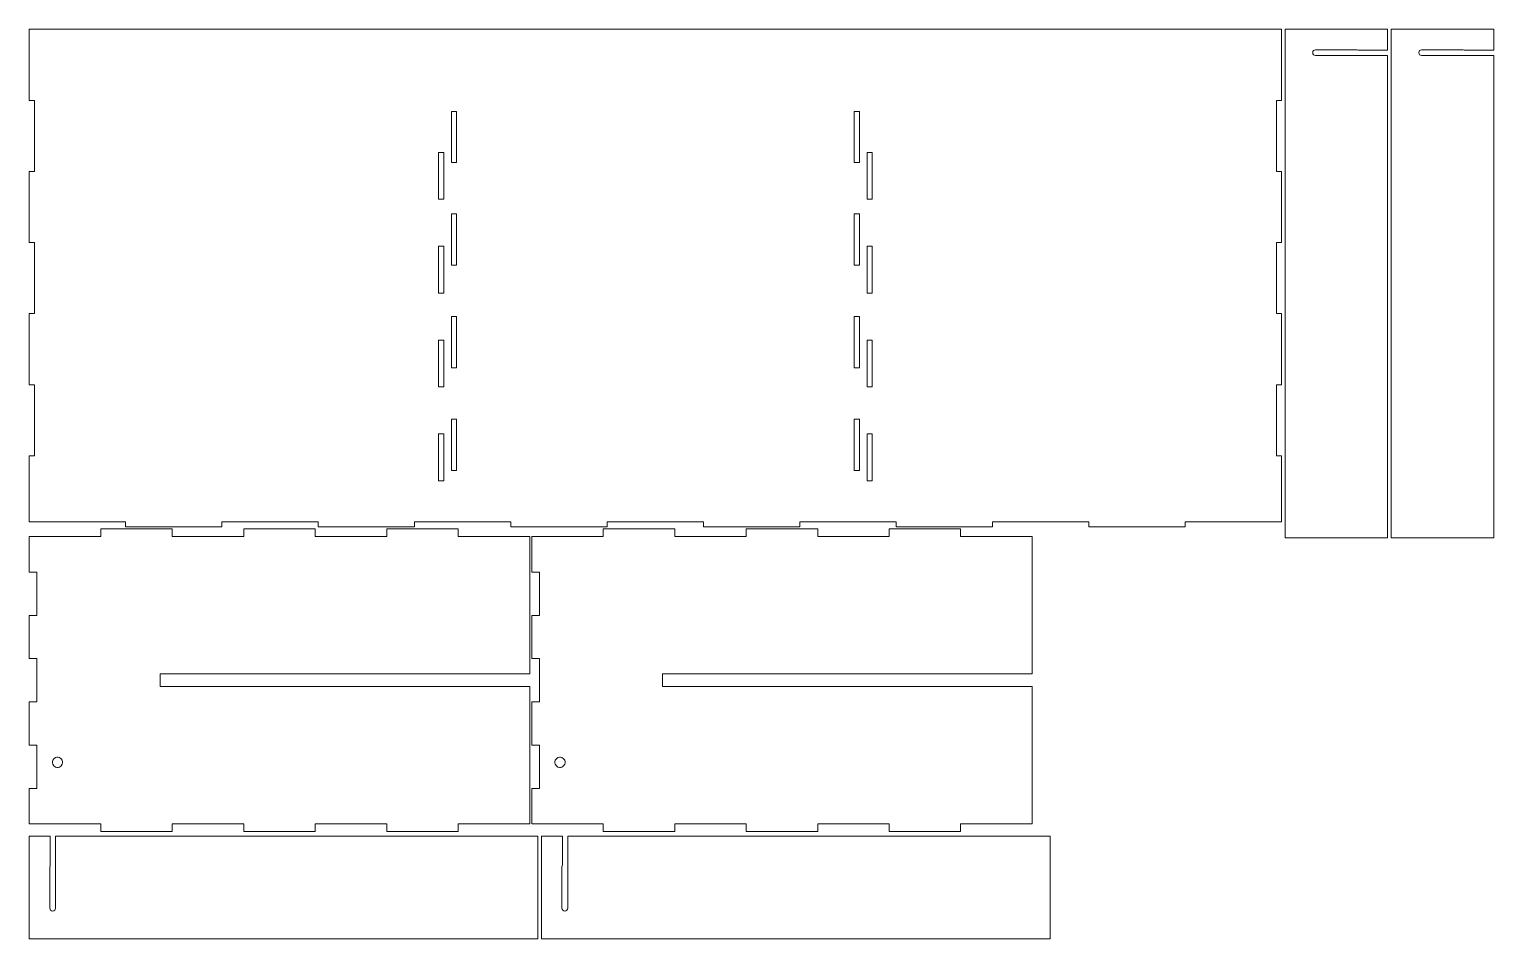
# Model space of a CAD drawing. Header units: inches. Extents: x 0.1 to 35.8, y -22.2 to -0.1.
import ezdxf

# ---------------------------------------------------------------- set-up
doc = ezdxf.new("R2010")
doc.units = ezdxf.units.IN
doc.header["$MEASUREMENT"] = 0
doc.layers.add('Layer 1', color=7, linetype='Continuous')

# ---------------------------------------------------------------- blocks, each defined once
blk = doc.blocks.new('block 2')
at = {"layer": 'Layer 1', "lineweight": 0}
blk.add_lwpolyline([(0.208, -1.815), (0.083, -1.815), (0.083, -0.083), (30.583, -0.083), (30.583, -1.815), (30.458, -1.815), (30.458, -3.548), (30.583, -3.548), (30.583, -5.28), (30.458, -5.28), (30.458, -7.012), (30.583, -7.012), (30.583, -8.744), (30.458, -8.744), (30.458, -10.476), (30.583, -10.476), (30.583, -12.083), (28.237, -12.083), (28.237, -12.208), (25.891, -12.208), (25.891, -12.083), (23.545, -12.083), (23.545, -12.208), (21.198, -12.208), (21.198, -12.083), (18.852, -12.083), (18.852, -12.208), (16.506, -12.208), (16.506, -12.083), (14.16, -12.083), (14.16, -12.208), (11.814, -12.208), (11.814, -12.083), (9.468, -12.083), (9.468, -12.208), (7.121, -12.208), (7.121, -12.083), (4.775, -12.083), (4.775, -12.208), (2.429, -12.208), (2.429, -12.083), (0.083, -12.083), (0.083, -10.476), (0.208, -10.476), (0.208, -8.744), (0.083, -8.744), (0.083, -7.012), (0.208, -7.012), (0.208, -5.28), (0.083, -5.28), (0.083, -3.548), (0.208, -3.548), (0.208, -1.815)], dxfattribs=at)
blk = doc.blocks.new('block 3')
at = {"layer": 'Layer 1', "lineweight": 0}
blk.add_lwpolyline([(10.364, -2.083), (10.364, -3.333), (10.489, -3.333), (10.489, -2.083), (10.364, -2.083)], dxfattribs=at)
blk = doc.blocks.new('block 4')
at = {"layer": 'Layer 1', "lineweight": 0}
blk.add_lwpolyline([(10.052, -5.369), (10.052, -6.512), (10.177, -6.512), (10.177, -5.369), (10.052, -5.369)], dxfattribs=at)
blk = doc.blocks.new('block 5')
at = {"layer": 'Layer 1', "lineweight": 0}
blk.add_lwpolyline([(10.052, -7.655), (10.052, -8.798), (10.177, -8.798), (10.177, -7.655), (10.052, -7.655)], dxfattribs=at)
blk = doc.blocks.new('block 6')
at = {"layer": 'Layer 1', "lineweight": 0}
blk.add_lwpolyline([(10.052, -9.94), (10.052, -11.083), (10.177, -11.083), (10.177, -9.94), (10.052, -9.94)], dxfattribs=at)
blk = doc.blocks.new('block 7')
at = {"layer": 'Layer 1', "lineweight": 0}
blk.add_lwpolyline([(20.177, -7.083), (20.177, -8.333), (20.302, -8.333), (20.302, -7.083), (20.177, -7.083)], dxfattribs=at)
blk = doc.blocks.new('block 8')
at = {"layer": 'Layer 1', "lineweight": 0}
blk.add_lwpolyline([(20.177, -4.583), (20.177, -5.833), (20.302, -5.833), (20.302, -4.583), (20.177, -4.583)], dxfattribs=at)
blk = doc.blocks.new('block 9')
at = {"layer": 'Layer 1', "lineweight": 0}
blk.add_lwpolyline([(20.489, -3.083), (20.489, -4.226), (20.614, -4.226), (20.614, -3.083), (20.489, -3.083)], dxfattribs=at)
blk = doc.blocks.new('block 10')
at = {"layer": 'Layer 1', "lineweight": 0}
blk.add_lwpolyline([(20.177, -9.583), (20.177, -10.833), (20.302, -10.833), (20.302, -9.583), (20.177, -9.583)], dxfattribs=at)
blk = doc.blocks.new('block 11')
at = {"layer": 'Layer 1', "lineweight": 0}
blk.add_lwpolyline([(20.489, -9.94), (20.489, -11.083), (20.614, -11.083), (20.614, -9.94), (20.489, -9.94)], dxfattribs=at)
blk = doc.blocks.new('block 12')
at = {"layer": 'Layer 1', "lineweight": 0}
blk.add_lwpolyline([(20.489, -7.655), (20.489, -8.798), (20.614, -8.798), (20.614, -7.655), (20.489, -7.655)], dxfattribs=at)
blk = doc.blocks.new('block 13')
at = {"layer": 'Layer 1', "lineweight": 0}
blk.add_lwpolyline([(20.489, -5.369), (20.489, -6.512), (20.614, -6.512), (20.614, -5.369), (20.489, -5.369)], dxfattribs=at)
blk = doc.blocks.new('block 14')
at = {"layer": 'Layer 1', "lineweight": 0}
blk.add_lwpolyline([(20.177, -2.083), (20.177, -3.333), (20.302, -3.333), (20.302, -2.083), (20.177, -2.083)], dxfattribs=at)
blk = doc.blocks.new('block 15')
at = {"layer": 'Layer 1', "lineweight": 0}
blk.add_lwpolyline([(10.364, -9.583), (10.364, -10.833), (10.489, -10.833), (10.489, -9.583), (10.364, -9.583)], dxfattribs=at)
blk = doc.blocks.new('block 16')
at = {"layer": 'Layer 1', "lineweight": 0}
blk.add_lwpolyline([(10.052, -3.083), (10.052, -4.226), (10.177, -4.226), (10.177, -3.083), (10.052, -3.083)], dxfattribs=at)
blk = doc.blocks.new('block 17')
at = {"layer": 'Layer 1', "lineweight": 0}
blk.add_lwpolyline([(10.364, -4.583), (10.364, -5.833), (10.489, -5.833), (10.489, -4.583), (10.364, -4.583)], dxfattribs=at)
blk = doc.blocks.new('block 18')
at = {"layer": 'Layer 1', "lineweight": 0}
blk.add_lwpolyline([(10.364, -7.083), (10.364, -8.333), (10.489, -8.333), (10.489, -7.083), (10.364, -7.083)], dxfattribs=at)
blk = doc.blocks.new('block 19')
at = {"layer": 'Layer 1', "lineweight": 0}
blk.add_lwpolyline([(12.271, -19.446), (10.529, -19.446), (10.529, -19.633), (8.788, -19.633), (8.788, -19.446), (7.047, -19.446), (7.047, -19.633), (5.306, -19.633), (5.306, -19.446), (3.565, -19.446), (3.565, -19.633), (1.825, -19.633), (1.825, -19.446), (0.083, -19.446), (0.083, -18.58), (0.271, -18.58), (0.271, -17.526), (0.083, -17.526), (0.083, -16.473), (0.271, -16.473), (0.271, -15.419), (0.083, -15.419), (0.083, -14.365), (0.271, -14.365), (0.271, -13.312), (0.083, -13.312), (0.083, -12.446), (1.825, -12.446), (1.825, -12.258), (3.565, -12.258), (3.565, -12.446), (5.306, -12.446), (5.306, -12.258), (7.047, -12.258), (7.047, -12.446), (8.788, -12.446), (8.788, -12.258), (10.529, -12.258), (10.529, -12.446), (12.271, -12.446), (12.271, -15.79), (3.271, -15.79), (3.271, -16.102), (12.271, -16.102), (12.271, -19.446)], dxfattribs=at)
blk = doc.blocks.new('block 20')
at = {"layer": 'Layer 1', "lineweight": 0}
blk.add_lwpolyline([(0.771, -17.821), (0.758, -17.821), (0.722, -17.831), (0.682, -17.857), (0.655, -17.897), (0.646, -17.934), (0.646, -17.946), (0.646, -17.958), (0.655, -17.994), (0.682, -18.034), (0.722, -18.061), (0.758, -18.071), (0.771, -18.071), (0.783, -18.071), (0.819, -18.061), (0.859, -18.034), (0.886, -17.994), (0.896, -17.958), (0.896, -17.946), (0.896, -17.934), (0.886, -17.897), (0.859, -17.857), (0.819, -17.831), (0.783, -17.821), (0.771, -17.821)], dxfattribs=at)
blk = doc.blocks.new('block 21')
at = {"layer": 'Layer 1', "lineweight": 0}
blk.add_lwpolyline([(24.508, -19.446), (22.767, -19.446), (22.767, -19.633), (21.026, -19.633), (21.026, -19.446), (19.285, -19.446), (19.285, -19.633), (17.544, -19.633), (17.544, -19.446), (15.803, -19.446), (15.803, -19.633), (14.062, -19.633), (14.062, -19.446), (12.32, -19.446), (12.32, -18.58), (12.508, -18.58), (12.508, -17.526), (12.32, -17.526), (12.32, -16.473), (12.508, -16.473), (12.508, -15.419), (12.32, -15.419), (12.32, -14.365), (12.508, -14.365), (12.508, -13.312), (12.32, -13.312), (12.32, -12.446), (14.062, -12.446), (14.062, -12.258), (15.803, -12.258), (15.803, -12.446), (17.544, -12.446), (17.544, -12.258), (19.285, -12.258), (19.285, -12.446), (21.026, -12.446), (21.026, -12.258), (22.767, -12.258), (22.767, -12.446), (24.508, -12.446), (24.508, -15.79), (15.508, -15.79), (15.508, -16.102), (24.508, -16.102), (24.508, -19.446)], dxfattribs=at)
blk = doc.blocks.new('block 22')
at = {"layer": 'Layer 1', "lineweight": 0}
blk.add_lwpolyline([(13.008, -17.821), (12.996, -17.821), (12.959, -17.831), (12.92, -17.857), (12.893, -17.897), (12.883, -17.934), (12.883, -17.946), (12.883, -17.958), (12.893, -17.994), (12.92, -18.034), (12.959, -18.061), (12.996, -18.071), (13.008, -18.071), (13.02, -18.071), (13.057, -18.061), (13.096, -18.034), (13.123, -17.994), (13.133, -17.958), (13.133, -17.946), (13.133, -17.934), (13.123, -17.897), (13.096, -17.857), (13.057, -17.831), (13.02, -17.821), (13.008, -17.821)], dxfattribs=at)
blk = doc.blocks.new('block 24')
at = {"layer": 'Layer 1', "lineweight": 0}
blk.add_lwpolyline([(30.667, -12.473), (33.167, -12.473)], dxfattribs=at)
blk = doc.blocks.new('block 25')
at = {"layer": 'Layer 1', "lineweight": 0}
blk.add_lwpolyline([(30.667, -0.083), (30.667, -12.473)], dxfattribs=at)
blk = doc.blocks.new('block 26')
at = {"layer": 'Layer 1', "lineweight": 0}
blk.add_lwpolyline([(30.667, -0.083), (33.167, -0.083)], dxfattribs=at)
blk = doc.blocks.new('block 27')
at = {"layer": 'Layer 1', "lineweight": 0}
blk.add_lwpolyline([(33.167, -0.593), (33.167, -0.083)], dxfattribs=at)
blk = doc.blocks.new('block 28')
at = {"layer": 'Layer 1', "lineweight": 0}
blk.add_lwpolyline([(33.167, -0.593), (32.471, -0.593)], dxfattribs=at)
blk = doc.blocks.new('block 29')
at = {"layer": 'Layer 1', "lineweight": 0}
blk.add_lwpolyline([(32.422, -0.583), (31.412, -0.583)], dxfattribs=at)
blk = doc.blocks.new('block 30')
at = {"layer": 'Layer 1', "lineweight": 0}
blk.add_lwpolyline([(31.412, -0.723), (33.167, -0.723)], dxfattribs=at)
blk = doc.blocks.new('block 31')
at = {"layer": 'Layer 1', "lineweight": 0}
blk.add_lwpolyline([(33.167, -0.723), (33.167, -12.473)], dxfattribs=at)
blk = doc.blocks.new('block 32')
at = {"layer": 'Layer 1', "lineweight": 0}
blk.add_open_spline([(32.422, -0.583), (32.437, -0.59), (32.454, -0.593), (32.471, -0.593)], degree=3, dxfattribs=at)
blk = doc.blocks.new('block 33')
at = {"layer": 'Layer 1', "lineweight": 0}
blk.add_open_spline([(31.412, -0.583), (31.373, -0.583), (31.342, -0.615), (31.342, -0.653), (31.342, -0.692), (31.373, -0.723), (31.412, -0.723)], degree=3, knots=[0, 0, 0, 0, 1, 1, 1, 2, 2, 2, 2], dxfattribs=at)
blk = doc.blocks.new('block 23')
at = {"layer": 'Layer 1'}
for name in ['block 25', 'block 26', 'block 27', 'block 33', 'block 29', 'block 32', 'block 28', 'block 30', 'block 31', 'block 24']:
    blk.add_blockref(name, (0, 0), dxfattribs=at)
blk = doc.blocks.new('block 35')
at = {"layer": 'Layer 1', "lineweight": 0}
blk.add_lwpolyline([(33.25, -12.473), (35.75, -12.473)], dxfattribs=at)
blk = doc.blocks.new('block 36')
at = {"layer": 'Layer 1', "lineweight": 0}
blk.add_lwpolyline([(33.25, -0.083), (33.25, -12.473)], dxfattribs=at)
blk = doc.blocks.new('block 37')
at = {"layer": 'Layer 1', "lineweight": 0}
blk.add_lwpolyline([(33.25, -0.083), (35.75, -0.083)], dxfattribs=at)
blk = doc.blocks.new('block 38')
at = {"layer": 'Layer 1', "lineweight": 0}
blk.add_lwpolyline([(35.75, -0.593), (35.75, -0.083)], dxfattribs=at)
blk = doc.blocks.new('block 39')
at = {"layer": 'Layer 1', "lineweight": 0}
blk.add_lwpolyline([(35.75, -0.593), (35.054, -0.593)], dxfattribs=at)
blk = doc.blocks.new('block 40')
at = {"layer": 'Layer 1', "lineweight": 0}
blk.add_lwpolyline([(35.005, -0.583), (33.995, -0.583)], dxfattribs=at)
blk = doc.blocks.new('block 41')
at = {"layer": 'Layer 1', "lineweight": 0}
blk.add_lwpolyline([(33.995, -0.723), (35.75, -0.723)], dxfattribs=at)
blk = doc.blocks.new('block 42')
at = {"layer": 'Layer 1', "lineweight": 0}
blk.add_lwpolyline([(35.75, -0.723), (35.75, -12.473)], dxfattribs=at)
blk = doc.blocks.new('block 43')
at = {"layer": 'Layer 1', "lineweight": 0}
blk.add_open_spline([(35.005, -0.583), (35.02, -0.59), (35.037, -0.593), (35.054, -0.593)], degree=3, dxfattribs=at)
blk = doc.blocks.new('block 44')
at = {"layer": 'Layer 1', "lineweight": 0}
blk.add_open_spline([(33.995, -0.583), (33.956, -0.583), (33.925, -0.615), (33.925, -0.653), (33.925, -0.692), (33.956, -0.723), (33.995, -0.723)], degree=3, knots=[0, 0, 0, 0, 1, 1, 1, 2, 2, 2, 2], dxfattribs=at)
blk = doc.blocks.new('block 34')
at = {"layer": 'Layer 1'}
for name in ['block 36', 'block 37', 'block 38', 'block 44', 'block 40', 'block 43', 'block 39', 'block 41', 'block 42', 'block 35']:
    blk.add_blockref(name, (0, 0), dxfattribs=at)
blk = doc.blocks.new('block 46')
at = {"layer": 'Layer 1', "lineweight": 0}
blk.add_lwpolyline([(12.473, -22.244), (12.473, -19.744)], dxfattribs=at)
blk = doc.blocks.new('block 47')
at = {"layer": 'Layer 1', "lineweight": 0}
blk.add_lwpolyline([(0.083, -22.244), (12.473, -22.244)], dxfattribs=at)
blk = doc.blocks.new('block 48')
at = {"layer": 'Layer 1', "lineweight": 0}
blk.add_lwpolyline([(0.083, -22.244), (0.083, -19.744)], dxfattribs=at)
blk = doc.blocks.new('block 49')
at = {"layer": 'Layer 1', "lineweight": 0}
blk.add_lwpolyline([(0.593, -19.744), (0.083, -19.744)], dxfattribs=at)
blk = doc.blocks.new('block 50')
at = {"layer": 'Layer 1', "lineweight": 0}
blk.add_lwpolyline([(0.593, -19.744), (0.593, -20.44)], dxfattribs=at)
blk = doc.blocks.new('block 51')
at = {"layer": 'Layer 1', "lineweight": 0}
blk.add_lwpolyline([(0.583, -20.489), (0.583, -21.499)], dxfattribs=at)
blk = doc.blocks.new('block 52')
at = {"layer": 'Layer 1', "lineweight": 0}
blk.add_lwpolyline([(0.723, -21.499), (0.723, -19.744)], dxfattribs=at)
blk = doc.blocks.new('block 53')
at = {"layer": 'Layer 1', "lineweight": 0}
blk.add_lwpolyline([(0.723, -19.744), (12.473, -19.744)], dxfattribs=at)
blk = doc.blocks.new('block 54')
at = {"layer": 'Layer 1', "lineweight": 0}
blk.add_open_spline([(0.583, -20.489), (0.59, -20.474), (0.593, -20.457), (0.593, -20.44)], degree=3, dxfattribs=at)
blk = doc.blocks.new('block 55')
at = {"layer": 'Layer 1', "lineweight": 0}
blk.add_open_spline([(0.583, -21.499), (0.583, -21.538), (0.615, -21.569), (0.653, -21.569), (0.692, -21.569), (0.723, -21.538), (0.723, -21.499)], degree=3, knots=[0, 0, 0, 0, 1, 1, 1, 2, 2, 2, 2], dxfattribs=at)
blk = doc.blocks.new('block 45')
at = {"layer": 'Layer 1'}
for name in ['block 48', 'block 49', 'block 50', 'block 52', 'block 53', 'block 46', 'block 54', 'block 51', 'block 55', 'block 47']:
    blk.add_blockref(name, (0, 0), dxfattribs=at)
blk = doc.blocks.new('block 57')
at = {"layer": 'Layer 1', "lineweight": 0}
blk.add_lwpolyline([(24.947, -22.244), (24.947, -19.744)], dxfattribs=at)
blk = doc.blocks.new('block 58')
at = {"layer": 'Layer 1', "lineweight": 0}
blk.add_lwpolyline([(12.557, -22.244), (24.947, -22.244)], dxfattribs=at)
blk = doc.blocks.new('block 59')
at = {"layer": 'Layer 1', "lineweight": 0}
blk.add_lwpolyline([(12.557, -22.244), (12.557, -19.744)], dxfattribs=at)
blk = doc.blocks.new('block 60')
at = {"layer": 'Layer 1', "lineweight": 0}
blk.add_lwpolyline([(13.067, -19.744), (12.557, -19.744)], dxfattribs=at)
blk = doc.blocks.new('block 61')
at = {"layer": 'Layer 1', "lineweight": 0}
blk.add_lwpolyline([(13.067, -19.744), (13.067, -20.44)], dxfattribs=at)
blk = doc.blocks.new('block 62')
at = {"layer": 'Layer 1', "lineweight": 0}
blk.add_lwpolyline([(13.057, -20.489), (13.057, -21.499)], dxfattribs=at)
blk = doc.blocks.new('block 63')
at = {"layer": 'Layer 1', "lineweight": 0}
blk.add_lwpolyline([(13.197, -21.499), (13.197, -19.744)], dxfattribs=at)
blk = doc.blocks.new('block 64')
at = {"layer": 'Layer 1', "lineweight": 0}
blk.add_lwpolyline([(13.197, -19.744), (24.947, -19.744)], dxfattribs=at)
blk = doc.blocks.new('block 65')
at = {"layer": 'Layer 1', "lineweight": 0}
blk.add_open_spline([(13.057, -20.489), (13.063, -20.474), (13.067, -20.457), (13.067, -20.44)], degree=3, dxfattribs=at)
blk = doc.blocks.new('block 66')
at = {"layer": 'Layer 1', "lineweight": 0}
blk.add_open_spline([(13.057, -21.499), (13.057, -21.538), (13.088, -21.569), (13.127, -21.569), (13.165, -21.569), (13.197, -21.538), (13.197, -21.499)], degree=3, knots=[0, 0, 0, 0, 1, 1, 1, 2, 2, 2, 2], dxfattribs=at)
blk = doc.blocks.new('block 56')
at = {"layer": 'Layer 1'}
for name in ['block 59', 'block 60', 'block 61', 'block 63', 'block 64', 'block 57', 'block 65', 'block 62', 'block 66', 'block 58']:
    blk.add_blockref(name, (0, 0), dxfattribs=at)

msp = doc.modelspace()

# ---------------------------------------------------------------- block references
at = {"layer": 'Layer 1'}
for name in ['block 2', 'block 23', 'block 34', 'block 3', 'block 14', 'block 16', 'block 9', 'block 17', 'block 8', 'block 4', 'block 13', 'block 18', 'block 7', 'block 5', 'block 12', 'block 15', 'block 10', 'block 6', 'block 11', 'block 19', 'block 21', 'block 20', 'block 22', 'block 45', 'block 56']:
    msp.add_blockref(name, (0, 0), dxfattribs=at)

doc.saveas('drawing.dxf')
